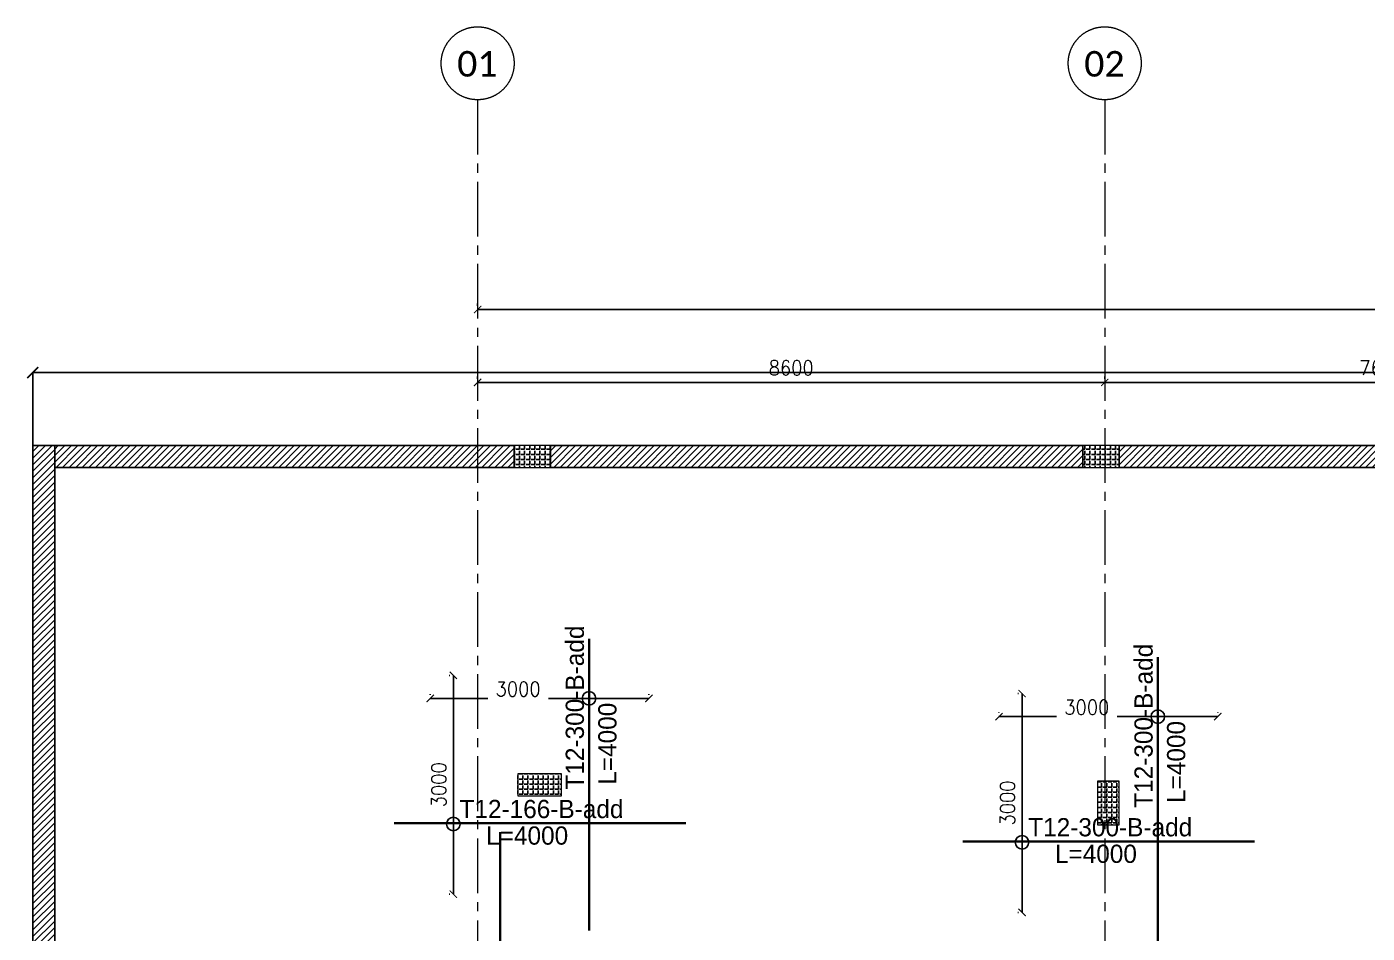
# Model space of a CAD drawing. Header units: millimetres. Extents: x -967280 to 3852, y 2833 to 1955156.
# Drawn here: x -747012 to -728629, y 416352 to 428777 of the extents above; entities that cross this region are included whole.
import ezdxf

# ---------------------------------------------------------------- set-up
doc = ezdxf.new("R2010")
doc.units = ezdxf.units.MM
doc.header["$LTSCALE"] = 1000
doc.header["$PDMODE"] = 35
doc.header["$PDSIZE"] = 25
for name, pattern in [('$0$DASHED2', [0.375, 0.25, -0.125]), ('Columns_Structural070816$0$CENTER2', [1.125, 0.75, -0.125, 0.125, -0.125]), ('HRZN_Line-Ptrn-Sold', [9144001.0, 9144000.0, -1])]:
    doc.linetypes.add(name, pattern=pattern)
for name, color, linetype in [('_N-DIM 3', 7, 'Continuous'), ('A-anno -dim-in', 7, 'Continuous'), ('B05-FIRST FLOOR PLAN$0$STR_ROOF RFT$0$S-SYMB', 30, 'Continuous'), ('R.C. footing', 4, 'Continuous'), ('S - BATH Hach', 1, 'Continuous'), ('S - col hach', 1, 'Continuous')]:
    doc.layers.add(name, color=color, linetype=linetype)
for name, color, linetype, lineweight in [('A-AX-ATT-100', 7, 'HRZN_Line-Ptrn-Sold', 18), ('S - column', 6, 'Continuous', 60), ('ST-000-AXIS', 9, 'Columns_Structural070816$0$CENTER2', 9), ('ST-203-SLAB-TXT', 7, 'Continuous', 30), ('ST-RFT-BOT', 2, '$0$DASHED2', 30)]:
    doc.layers.add(name, color=color, linetype=linetype, lineweight=lineweight)
doc.styles.add('B05-FIRST FLOOR PLAN$0$T25-100', font='STENCIL.shx', dxfattribs={"height": 250})
doc.styles.add('Calibri_2', font='calibri.ttf', dxfattribs={"height": 300})
doc.styles.add('TUNELNO', font='romans.shx', dxfattribs={"width": 0.9})
doc.styles.add('XREF-ST-FRAMING 1ST FLOOR$0$$0$STRECTURAL', font='arial.ttf')
doc.dimstyles.new('Copy(2) of DSEC', dxfattribs={"dimtxt": 200, "dimasz": 100, "dimexe": 50, "dimexo": 80, "dimgap": 100, "dimtad": 1, "dimdec": 0, "dimrnd": 5, "dimzin": 0, "dimdsep": 46, "dimtxsty": 'TUNELNO', "dimblk": 'ARCHTICK', "dimcen": 0.09, "dimclrd": 1, "dimclre": 1, "dimclrt": 3, "dimadec": 0, "dimazin": 0, "dimtfac": 0.78125, "dimtdec": 0, "dimtix": 1, "dimtmove": 2, "dimatfit": 3, "dimldrblk": 'ARCHTICK', "dimfxl": 1, "dimtolj": 1, "dimtzin": 0, "dimarcsym": 0})
doc.dimstyles.new('DIMENSION', dxfattribs={"dimtxt": 250, "dimasz": 150, "dimexe": 0.1, "dimexo": 0.1, "dimgap": 0.1, "dimtad": 2, "dimdec": 0, "dimrnd": 100, "dimzin": 4, "dimdsep": 46, "dimtxsty": 'XREF-ST-FRAMING 1ST FLOOR$0$$0$STRECTURAL', "dimblk": 'XREF-ST-FRAMING 1ST FLOOR$0$$0$_ArchTick', "dimcen": 150, "dimdle": 0.1, "dimclrd": 1, "dimclre": 1, "dimclrt": 3, "dimadec": 0, "dimazin": 0, "dimtfac": 1, "dimtdec": 0, "dimtix": 1, "dimtmove": 0, "dimatfit": 3, "dimfxl": 1, "dimtolj": 1, "dimtzin": 0, "dimarcsym": 0})
pattern_1 = [(90, (613578.686, -423037.37), (-69.85, 4e-15), [50.8, -19.05]), (180, (613578.686, -423037.37), (-9e-15, -69.85), [50.8, -19.05])]
pattern_2 = [(45, (619961.186, -255135.994), (-44.9012806, 44.9012806), [])]

# ---------------------------------------------------------------- blocks, each defined once
blk = doc.blocks.new('A$C46269fcd new')
at = {"layer": 'S - BATH Hach', "ltscale": 30, "transparency": 33554483}
h = blk.add_hatch(dxfattribs=at)
h.set_pattern_fill('ANSI31', color=1, scale=20)
h.set_pattern_definition([(45, (643184.17, -484711.8), (-44.9012806, 44.9012806), [])])
h.paths.add_polyline_path([(47835, 35800), (47835, -9200), (-6100, -9200), (-6100, 35800), (-5800, 35800), (-5800, -8900), (47535, -8900), (47535, 35800)])
at = {"layer": 'S - col hach', "true_color": 0xcd6928}
h = blk.add_hatch(dxfattribs=at)
h.set_pattern_fill('ANGLE', color=32, scale=10, angle=90)
h.set_pattern_definition([(90, (-414148.87, -510539.72), (-69.85, 4e-15), [50.8, -19.05]), (180, (-414148.87, -510539.72), (-9e-15, -69.85), [50.8, -19.05])])
h.paths.add_polyline_path([(550, 31300), (550, 31000), (1150, 31000), (1150, 31300)])
h = blk.add_hatch(dxfattribs=at)
h.set_pattern_fill('ANGLE', color=32, scale=10, angle=90)
h.set_pattern_definition([(90, (-416898.87, -510439.72), (-69.85, 4e-15), [50.8, -19.05]), (180, (-416898.87, -510439.72), (-9e-15, -69.85), [50.8, -19.05])])
h.paths.add_polyline_path([(8800, 31200), (8500, 31200), (8500, 30600), (8800, 30600)])
at = {"layer": 'R.C. footing'}
blk.add_line((-5800, 35800), (-5800, 35800), dxfattribs=at)
at = {"layer": 'R.C. footing', "color": 4, "ltscale": 30}
blk.add_lwpolyline([(47835, 35800), (47835, -9200), (-6100, -9200), (-6100, 35800), (-5800, 35800), (-5800, -8900), (47535, -8900), (47535, 35800)], close=True, dxfattribs=at)
at = {"layer": 'S - column', "lineweight": 15}
for points in [[(550, 31300), (550, 31000), (1150, 31000), (1150, 31300)], [(8800, 31200), (8500, 31200), (8500, 30600), (8800, 30600)]]:
    blk.add_lwpolyline(points, close=True, dxfattribs=at)
blk = doc.blocks.new('_ArchTick')
at = {"color": 0, "linetype": 'ByBlock', "const_width": 0.15}
blk.add_lwpolyline([(-0.5, -0.5), (0.5, 0.5)], dxfattribs=at)
blk = doc.blocks.new('*D297')
at = {"layer": '_N-DIM 3', "color": 1, "lineweight": -2, "ltscale": 30, "transparency": 16777216}
for p, q in [((-733421, 419637), (-733412, 419637)), ((-733362, 419637), (-733362, 416637)), ((-733421, 416637), (-733412, 416637))]:
    blk.add_line(p, q, dxfattribs=at)
at = {"layer": 'Defpoints', "color": 0, "ltscale": 30, "transparency": 16777216}
for p in [(-733341, 419637), (-733362, 416637), (-733341, 416637)]:
    blk.add_point(p, dxfattribs=at)
at = {"layer": '_N-DIM 3', "color": 1, "lineweight": -2, "ltscale": 30, "transparency": 16777216, "xscale": 100, "yscale": 100, "zscale": 100}
for p, rotation in [((-733362, 419637), 90), ((-733362, 416637), 270)]:
    blk.add_blockref('_ArchTick', p, dxfattribs=dict(at, rotation=rotation))
at = {"layer": '_N-DIM 3', "color": 3, "ltscale": 30, "transparency": 16777216, "insert": (-733562, 418137), "char_height": 200, "attachment_point": 5, "rotation": 90, "style": 'TUNELNO'}
blk.add_mtext('\\A1;3000', dxfattribs=at)
blk = doc.blocks.new('*D298')
at = {"layer": '_N-DIM 3', "color": 1, "lineweight": -2, "ltscale": 30, "transparency": 16777216}
for p, q in [((-733679, 419379), (-733679, 419371)), ((-733679, 419321), (-732891, 419321)), ((-730679, 419321), (-732056, 419321)), ((-730679, 419379), (-730679, 419371))]:
    blk.add_line(p, q, dxfattribs=at)
at = {"layer": 'Defpoints', "color": 0, "ltscale": 30, "transparency": 16777216}
for p in [(-733679, 419321), (-733679, 419299), (-730679, 419299)]:
    blk.add_point(p, dxfattribs=at)
at = {"layer": '_N-DIM 3', "color": 1, "lineweight": -2, "ltscale": 30, "transparency": 16777216, "xscale": 100, "yscale": 100, "zscale": 100, "rotation": 180}
blk.add_blockref('_ArchTick', (-733679, 419321), dxfattribs=at)
at = {"layer": '_N-DIM 3', "color": 1, "lineweight": -2, "ltscale": 30, "transparency": 16777216, "xscale": 100, "yscale": 100, "zscale": 100}
blk.add_blockref('_ArchTick', (-730679, 419321), dxfattribs=at)
at = {"layer": '_N-DIM 3', "color": 3, "ltscale": 30, "transparency": 16777216, "insert": (-732474, 419449), "char_height": 200, "attachment_point": 5, "style": 'TUNELNO'}
blk.add_mtext('\\A1;3000', dxfattribs=at)
blk = doc.blocks.new('*D299')
at = {"layer": '_N-DIM 3', "color": 1, "lineweight": -2, "ltscale": 30, "transparency": 16777216}
for p, q in [((-741221, 419887), (-741212, 419887)), ((-741162, 419887), (-741162, 416887)), ((-741221, 416887), (-741212, 416887))]:
    blk.add_line(p, q, dxfattribs=at)
at = {"layer": 'Defpoints', "color": 0, "ltscale": 30, "transparency": 16777216}
for p in [(-741141, 419887), (-741162, 416887), (-741141, 416887)]:
    blk.add_point(p, dxfattribs=at)
at = {"layer": '_N-DIM 3', "color": 1, "lineweight": -2, "ltscale": 30, "transparency": 16777216, "xscale": 100, "yscale": 100, "zscale": 100}
for p, rotation in [((-741162, 419887), 90), ((-741162, 416887), 270)]:
    blk.add_blockref('_ArchTick', p, dxfattribs=dict(at, rotation=rotation))
at = {"layer": '_N-DIM 3', "color": 3, "ltscale": 30, "transparency": 16777216, "insert": (-741362, 418387), "char_height": 200, "attachment_point": 5, "rotation": 90, "style": 'TUNELNO'}
blk.add_mtext('\\A1;3000', dxfattribs=at)
blk = doc.blocks.new('*D300')
at = {"layer": '_N-DIM 3', "color": 1, "lineweight": -2, "ltscale": 30, "transparency": 16777216}
for p, q in [((-741479, 419629), (-741479, 419621)), ((-741479, 419571), (-740691, 419571)), ((-738479, 419571), (-739856, 419571)), ((-738479, 419629), (-738479, 419621))]:
    blk.add_line(p, q, dxfattribs=at)
at = {"layer": 'Defpoints', "color": 0, "ltscale": 30, "transparency": 16777216}
for p in [(-741479, 419571), (-741479, 419549), (-738479, 419549)]:
    blk.add_point(p, dxfattribs=at)
at = {"layer": '_N-DIM 3', "color": 1, "lineweight": -2, "ltscale": 30, "transparency": 16777216, "xscale": 100, "yscale": 100, "zscale": 100, "rotation": 180}
blk.add_blockref('_ArchTick', (-741479, 419571), dxfattribs=at)
at = {"layer": '_N-DIM 3', "color": 1, "lineweight": -2, "ltscale": 30, "transparency": 16777216, "xscale": 100, "yscale": 100, "zscale": 100}
blk.add_blockref('_ArchTick', (-738479, 419571), dxfattribs=at)
at = {"layer": '_N-DIM 3', "color": 3, "ltscale": 30, "transparency": 16777216, "insert": (-740274, 419699), "char_height": 200, "attachment_point": 5, "style": 'TUNELNO'}
blk.add_mtext('\\A1;3000', dxfattribs=at)
blk = doc.blocks.new('str col s')
at = {"layer": 'S - col hach', "true_color": 0xcd6928}
h = blk.add_hatch(dxfattribs=at)
h.set_pattern_fill('ANGLE', color=32, scale=10, angle=90)
h.set_pattern_definition(pattern_1)
h.paths.add_polyline_path([(-26250, -300), (-26250, 0), (-26750, 0), (-26750, -300)])
h = blk.add_hatch(dxfattribs=at)
h.set_pattern_fill('ANGLE', color=32, scale=10, angle=90)
h.set_pattern_definition(pattern_1)
h.paths.add_polyline_path([(-18450, -300), (-18450, 0), (-18950, 0), (-18950, -300)])
at = {"layer": 'S - column', "lineweight": 15}
for points in [[(-26250, 0), (-26750, 0), (-26750, -300), (-26250, -300)], [(-18450, 0), (-18950, 0), (-18950, -300), (-18450, -300)]]:
    blk.add_lwpolyline(points, close=True, dxfattribs=at)
blk = doc.blocks.new('wall str n')
at = {"layer": 'S - BATH Hach', "ltscale": 30, "transparency": 33554483}
h = blk.add_hatch(dxfattribs=at)
h.set_pattern_fill('ANSI31', color=1, scale=20)
h.set_pattern_definition(pattern_2)
h.paths.add_polyline_path([(-20368, 300), (-26667, 300), (-26667, 0), (-20368, 0)])
h = blk.add_hatch(dxfattribs=at)
h.set_pattern_fill('ANSI31', color=1, scale=20)
h.set_pattern_definition(pattern_2)
h.paths.add_polyline_path([(-12568, 300), (-19868, 300), (-19868, 0), (-12568, 0)])
h = blk.add_hatch(dxfattribs=at)
h.set_pattern_fill('ANSI31', color=1, scale=20)
h.set_pattern_definition(pattern_2)
h.paths.add_polyline_path([(-4967, 300), (-12068, 300), (-12068, 0), (-4967, 0)])
at = {"layer": 'R.C. footing', "color": 4, "ltscale": 30}
for points in [[(-20368, 300), (-26667, 300), (-26667, 0), (-20368, 0)], [(-12568, 300), (-19868, 300), (-19868, 0), (-12568, 0)], [(-4967, 300), (-12068, 300), (-12068, 0), (-4967, 0)]]:
    blk.add_lwpolyline(points, close=True, dxfattribs=at)
blk = doc.blocks.new('XREF-ST-FRAMING 1ST FLOOR$0$$0$_ArchTick')
at = {"color": 0, "linetype": 'ByBlock', "const_width": 0.15}
blk.add_lwpolyline([(-0.5, -0.5), (0.5, 0.5)], dxfattribs=at)
blk = doc.blocks.new('*D1241')
at = {"layer": 'A-anno -dim-in', "color": 1, "linetype": 'Continuous', "lineweight": -2, "ltscale": 30, "transparency": 16777216}
for p, q in [((-746929, 423037), (-746929, 424037)), ((-692994, 424037), (-746929, 424037)), ((-692994, 423037), (-692994, 424037))]:
    blk.add_line(p, q, dxfattribs=at)
at = {"layer": 'Defpoints', "color": 0, "linetype": 'Continuous', "ltscale": 30, "transparency": 16777216}
for p in [(-746929, 424037), (-746929, 423037), (-692994, 423037)]:
    blk.add_point(p, dxfattribs=at)
at = {"layer": 'A-anno -dim-in', "color": 1, "linetype": 'Continuous', "lineweight": -2, "ltscale": 30, "transparency": 16777216, "xscale": 150, "yscale": 150, "zscale": 150, "rotation": 180}
blk.add_blockref('XREF-ST-FRAMING 1ST FLOOR$0$$0$_ArchTick', (-746929, 424037), dxfattribs=at)
at = {"layer": 'A-anno -dim-in', "color": 1, "linetype": 'Continuous', "lineweight": -2, "ltscale": 30, "transparency": 16777216, "xscale": 150, "yscale": 150, "zscale": 150}
blk.add_blockref('XREF-ST-FRAMING 1ST FLOOR$0$$0$_ArchTick', (-692994, 424037), dxfattribs=at)
at = {"layer": 'A-anno -dim-in', "color": 3, "linetype": 'Continuous', "ltscale": 30, "transparency": 16777216, "insert": (-719961, 424165), "char_height": 250, "attachment_point": 5, "style": 'XREF-ST-FRAMING 1ST FLOOR$0$$0$STRECTURAL'}
blk.add_mtext('\\A1;53900', dxfattribs=at)
blk = doc.blocks.new('*D1494')
at = {"layer": '_N-DIM 3', "color": 1, "linetype": 'Continuous', "lineweight": -2, "ltscale": 30, "transparency": 16777216}
for p, q in [((525499, 747185), (525499, 747155)), ((533099, 747105), (525499, 747105)), ((533099, 747185), (533099, 747155))]:
    blk.add_line(p, q, dxfattribs=at)
at = {"layer": 'Defpoints', "color": 0, "linetype": 'Continuous', "ltscale": 30, "transparency": 16777216}
for p in [(525499, 747105), (525499, 747105), (533099, 747105)]:
    blk.add_point(p, dxfattribs=at)
at = {"layer": '_N-DIM 3', "color": 1, "linetype": 'Continuous', "lineweight": -2, "ltscale": 30, "transparency": 16777216, "xscale": 100, "yscale": 100, "zscale": 100, "rotation": 180}
blk.add_blockref('_ArchTick', (525499, 747105), dxfattribs=at)
at = {"layer": '_N-DIM 3', "color": 1, "linetype": 'Continuous', "lineweight": -2, "ltscale": 30, "transparency": 16777216, "xscale": 100, "yscale": 100, "zscale": 100}
blk.add_blockref('_ArchTick', (533099, 747105), dxfattribs=at)
at = {"layer": '_N-DIM 3', "color": 3, "linetype": 'Continuous', "ltscale": 30, "transparency": 16777216, "insert": (529299, 747305), "char_height": 200, "attachment_point": 5, "style": 'TUNELNO'}
blk.add_mtext('\\A1;7600', dxfattribs=at)
blk = doc.blocks.new('*D1495')
at = {"layer": '_N-DIM 3', "color": 1, "linetype": 'Continuous', "lineweight": -2, "ltscale": 30, "transparency": 16777216}
for p, q in [((516899, 747185), (516899, 747155)), ((525499, 747105), (516899, 747105)), ((525499, 747185), (525499, 747155))]:
    blk.add_line(p, q, dxfattribs=at)
at = {"layer": 'Defpoints', "color": 0, "linetype": 'Continuous', "ltscale": 30, "transparency": 16777216}
for p in [(516899, 747105), (516899, 747105), (525499, 747105)]:
    blk.add_point(p, dxfattribs=at)
at = {"layer": '_N-DIM 3', "color": 1, "linetype": 'Continuous', "lineweight": -2, "ltscale": 30, "transparency": 16777216, "xscale": 100, "yscale": 100, "zscale": 100, "rotation": 180}
blk.add_blockref('_ArchTick', (516899, 747105), dxfattribs=at)
at = {"layer": '_N-DIM 3', "color": 1, "linetype": 'Continuous', "lineweight": -2, "ltscale": 30, "transparency": 16777216, "xscale": 100, "yscale": 100, "zscale": 100}
blk.add_blockref('_ArchTick', (525499, 747105), dxfattribs=at)
at = {"layer": '_N-DIM 3', "color": 3, "linetype": 'Continuous', "ltscale": 30, "transparency": 16777216, "insert": (521199, 747305), "char_height": 200, "attachment_point": 5, "style": 'TUNELNO'}
blk.add_mtext('\\A1;8600', dxfattribs=at)
blk = doc.blocks.new('*D1496')
at = {"layer": '_N-DIM 3', "color": 1, "linetype": 'Continuous', "lineweight": -2, "ltscale": 30, "transparency": 16777216}
for p, q in [((516899, 748185), (516899, 748155)), ((563099, 748185), (563099, 748155)), ((563099, 748105), (516899, 748105))]:
    blk.add_line(p, q, dxfattribs=at)
at = {"layer": 'Defpoints', "color": 0, "linetype": 'Continuous', "ltscale": 30, "transparency": 16777216}
for p in [(516899, 748105), (516899, 748105), (563099, 748105)]:
    blk.add_point(p, dxfattribs=at)
at = {"layer": '_N-DIM 3', "color": 1, "linetype": 'Continuous', "lineweight": -2, "ltscale": 30, "transparency": 16777216, "xscale": 100, "yscale": 100, "zscale": 100, "rotation": 180}
blk.add_blockref('_ArchTick', (516899, 748105), dxfattribs=at)
at = {"layer": '_N-DIM 3', "color": 1, "linetype": 'Continuous', "lineweight": -2, "ltscale": 30, "transparency": 16777216, "xscale": 100, "yscale": 100, "zscale": 100}
blk.add_blockref('_ArchTick', (563099, 748105), dxfattribs=at)
at = {"layer": '_N-DIM 3', "color": 3, "linetype": 'Continuous', "ltscale": 30, "transparency": 16777216, "insert": (539999, 748305), "char_height": 200, "attachment_point": 5, "style": 'TUNELNO'}
blk.add_mtext('\\A1;46200', dxfattribs=at)
blk = doc.blocks.new('Grid - HRZN_G-Datm-Grid-Head-1554275-FIRST FLOOR FFL_1_')
at = {"layer": 'A-AX-ATT-100'}
blk.add_circle((0, 0), 5, dxfattribs=at)
blk = doc.blocks.new('AXES-00')
at = {"layer": 'ST-000-AXIS'}
for p, q in [((516898.9, 750979.6), (516898.9, 695813.8)), ((525498.9, 750979.6), (525498.9, 695813.8))]:
    blk.add_line(p, q, dxfattribs=at)
at = {"layer": 'A-AX-ATT-100', "xscale": 99.99999999999993, "yscale": 99.99999999999993, "zscale": 99.99999999999993, "rotation": 180}
for p in [(516898.9, 751479.6), (525498.9, 751479.6)]:
    blk.add_blockref('Grid - HRZN_G-Datm-Grid-Head-1554275-FIRST FLOOR FFL_1_', p, dxfattribs=at)
at = {"layer": 'A-AX-ATT-100', "linetype": 'Continuous', "lineweight": 13, "char_height": 350, "width": 673.417, "attachment_point": 1, "style": 'Calibri_2'}
for s, insert in [('01', (516618, 751647.5)), ('02', (525218, 751647.5))]:
    blk.add_mtext(s, dxfattribs=dict(at, insert=insert))
at = {"layer": '_N-DIM 3', "color": 3, "linetype": 'Continuous', "ltscale": 30}
for base, p1, p2, picture, middle in [((516898.9, 748104.7), (563098.9, 748104.7), (516898.9, 748104.7), '*D1496', (539998.9, 748304.7)), ((516898.9, 747104.7), (525498.9, 747104.7), (516898.9, 747104.7), '*D1495', (521198.9, 747304.7)), ((525498.9, 747104.7), (533098.9, 747104.7), (525498.9, 747104.7), '*D1494', (529298.9, 747304.7))]:
    dim = blk.add_linear_dim(base=base, p1=p1, p2=p2, dimstyle='Copy(2) of DSEC', dxfattribs=at)
    dim.commit()
    dim.dimension.update_dxf_attribs({"geometry": picture, "text_midpoint": middle})

msp = doc.modelspace()

# ---------------------------------------------------------------- linework, layer by layer
at = {"layer": 'B05-FIRST FLOOR PLAN$0$STR_ROOF RFT$0$S-SYMB', "extrusion": (0, 0, -1)}
for centre in [(739300.6, 419571), (731500.6, 419321), (741162.3, 417848.1), (733362.3, 417598.1)]:
    msp.add_circle(centre, 92.8, dxfattribs=at)
at = {"layer": 'ST-RFT-BOT', "ltscale": 30}
for points in [[(-739300.6, 416386.8), (-739300.6, 416944), (-739300.6, 419829.7), (-739300.6, 420386.8)], [(-731500.6, 416136.8), (-731500.6, 416694), (-731500.6, 419579.7), (-731500.6, 420136.8)], [(-737975, 417859.3), (-738455.2, 417859.3), (-741494.7, 417859.3), (-741975, 417859.3)], [(-740518.1, 411737.4), (-740518.1, 417737.4)], [(-730174.9, 417609.3), (-730655.2, 417609.3), (-733694.7, 417609.3), (-734174.9, 417609.3)]]:
    msp.add_lwpolyline(points, dxfattribs=at)

# ---------------------------------------------------------------- block references
at = {"layer": '_N-DIM 3', "color": 6, "linetype": 'Continuous', "ltscale": 30}
msp.add_blockref('AXES-00', (-1257727.6, -323202.4), dxfattribs=at)
at = {"layer": 'S - column', "color": 7, "true_color": 0xffffff}
msp.add_blockref('A$C46269fcd new', (-740828.7, 387237.4), dxfattribs=at)
at = {"layer": 'ST-RFT-BOT', "color": 6, "linetype": 'Continuous'}
msp.add_blockref('wall str n', (-719961.2, 422737.4), dxfattribs=at)
at = {"layer": 'ST-RFT-BOT', "color": 1, "linetype": 'Continuous'}
msp.add_blockref('str col s', (-713578.7, 423037.4), dxfattribs=at)

# ---------------------------------------------------------------- texts
at = {"layer": 'ST-203-SLAB-TXT', "color": 6, "style": 'B05-FIRST FLOOR PLAN$0$T25-100'}
for s, p in [('T12-300-B-add', (-739371.1, 418321)), ('T12-300-B-add', (-731571.1, 418071)), ('L=4000', (-738924.4, 418386.8)), ('L=4000', (-731124.4, 418136.8))]:
    msp.add_text(s, height=250, rotation=90, dxfattribs=at).set_placement(p)
for s, p in [('T12-166-B-add', (-741077.3, 417929.8)), ('T12-300-B-add', (-733277.3, 417679.8)), ('L=4000', (-740711.9, 417565.7)), ('L=4000', (-732911.9, 417315.7))]:
    msp.add_text(s, height=250, dxfattribs=at).set_placement(p)

# ---------------------------------------------------------------- dimensions: what is measured, and where the dimension line sits
at = {"layer": '_N-DIM 3', "ltscale": 30}
for base, p1, p2, picture, middle in [((-741162.4, 416887.4), (-741140.5, 419887.4), (-741140.5, 416887.4), '*D299', (-741362.4, 418387.4)), ((-733362.4, 416637.4), (-733340.5, 419637.4), (-733340.5, 416637.4), '*D297', (-733562.4, 418137.4))]:
    dim = msp.add_linear_dim(base=base, p1=p1, p2=p2, angle=90, dimstyle='Copy(2) of DSEC', dxfattribs=at)
    dim.commit()
    dim.dimension.update_dxf_attribs({"geometry": picture, "text_midpoint": middle})
for base, p1, p2, picture, middle in [((-741478.7, 419571), (-738478.7, 419549.1), (-741478.7, 419549.1), '*D300', (-740273.5, 419698.8)), ((-733678.7, 419321), (-730678.7, 419299.1), (-733678.7, 419299.1), '*D298', (-732473.5, 419448.8))]:
    dim = msp.add_linear_dim(base=base, p1=p1, p2=p2, dimstyle='Copy(2) of DSEC', dxfattribs=at)
    dim.commit()
    dim.dimension.update_dxf_attribs({"geometry": picture, "text_midpoint": middle, "dimtype": 160})
at = {"layer": 'A-anno -dim-in', "color": 7, "linetype": 'Continuous', "ltscale": 30}
dim = msp.add_linear_dim(base=(-746928.7, 424036.8), p1=(-692993.7, 423037.4), p2=(-746928.7, 423037.4), dimstyle='DIMENSION', dxfattribs=at)
dim.commit()
dim.dimension.update_dxf_attribs({"geometry": '*D1241', "text_midpoint": (-719961.2, 424164.6)})

doc.saveas('drawing.dxf')
